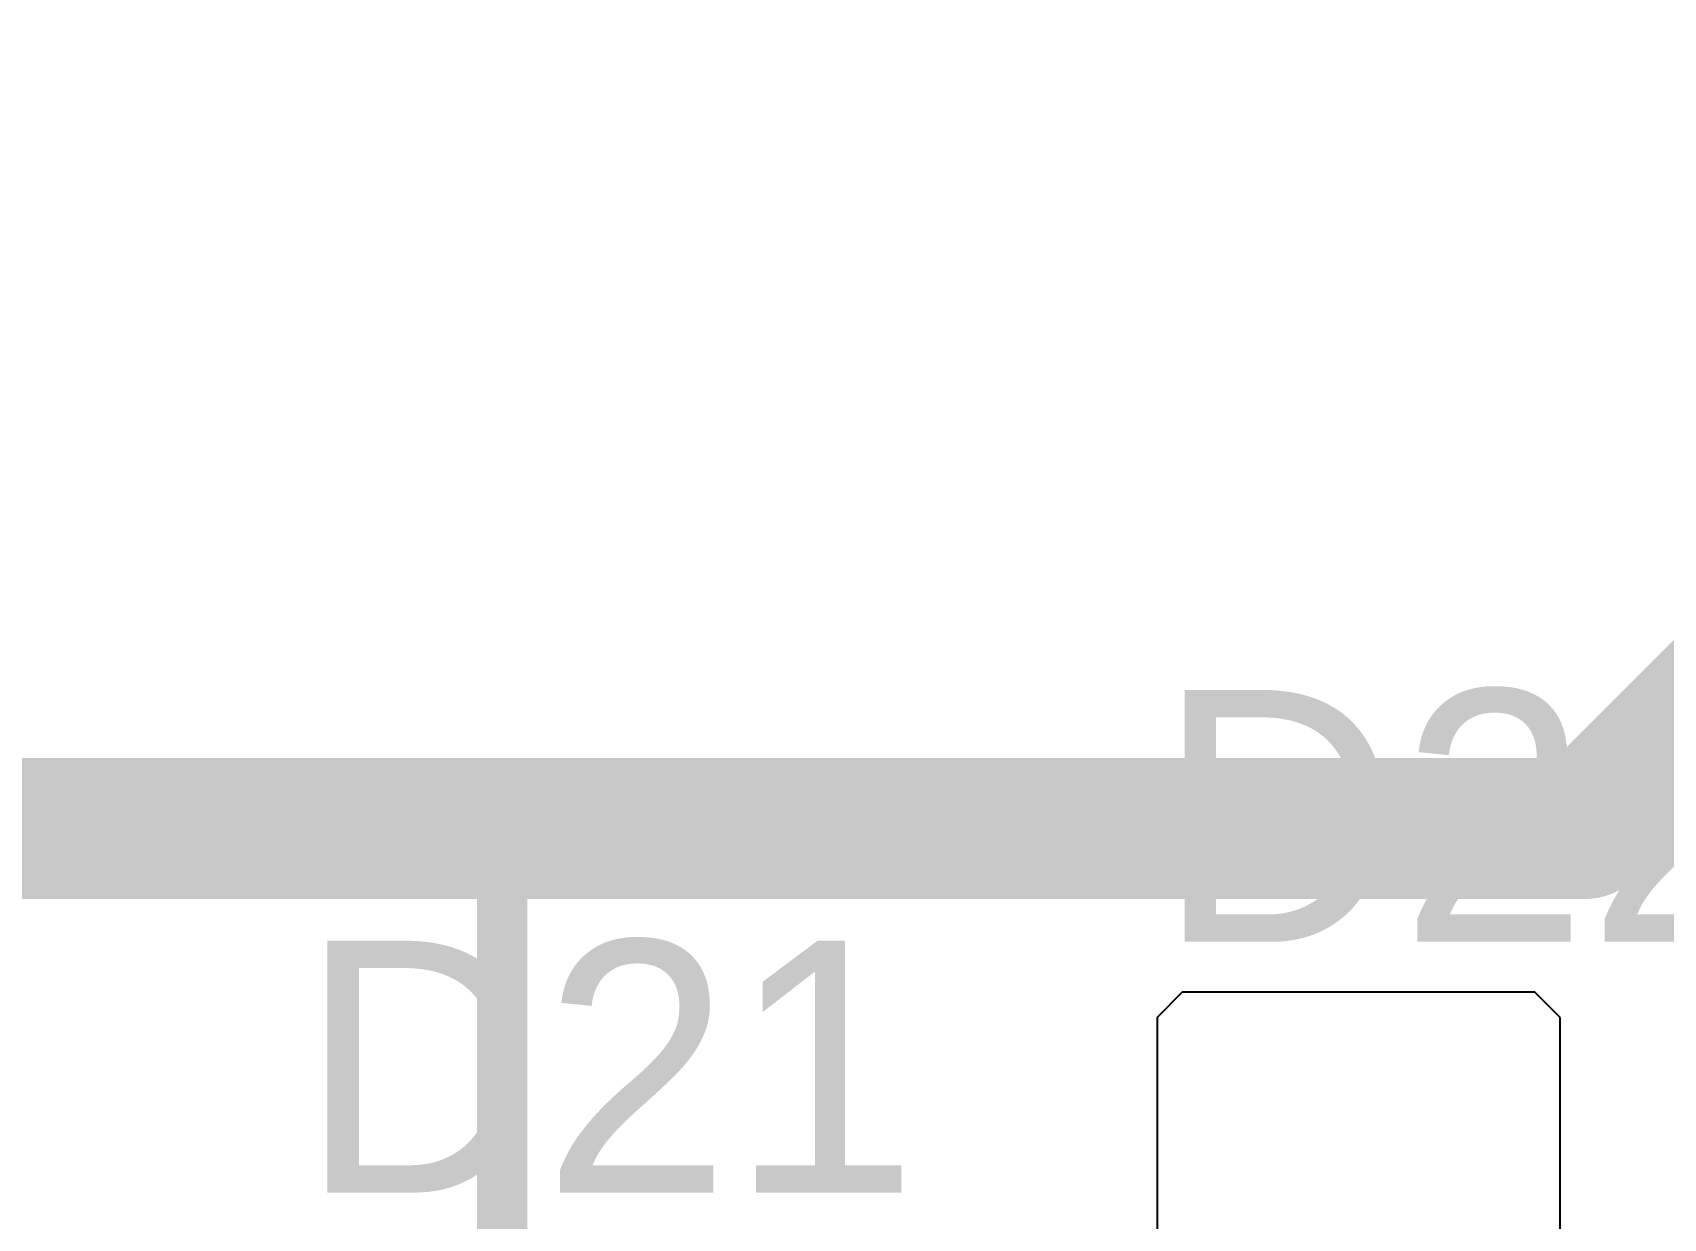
# Model space of a CAD drawing. Header units: millimetres. Extents: x 0 to 273, y 0 to 149.
# Drawn here: x 63.84 to 80.03, y 49.06 to 60.83 of the extents above; entities that cross this region are included whole.
import ezdxf

# ---------------------------------------------------------------- set-up
doc = ezdxf.new("R2010")
doc.units = ezdxf.units.MM
for name, color, linetype in [('Mechanical13', 56, 'Continuous'), ('Mechanical15', 56, 'Continuous'), ('TopLayer', 1, 'Continuous'), ('TopOverlay', 2, 'Continuous'), ('TopPaste', 8, 'Continuous'), ('TopSolder', 216, 'Continuous')]:
    doc.layers.add(name, color=color, linetype=linetype)

# ---------------------------------------------------------------- blocks, each defined once
blk = doc.blocks.new('T66G_133')
at = {"layer": 'Mechanical13'}
for p, q in [((2.93559992, 0.07119874), (2.93559992, -1.00000054)), ((2.40000028, -0.4644009), (3.47119956, -0.4644009))]:
    blk.add_line(p, q, dxfattribs=at)
at = {"layer": 'Mechanical13', "const_width": 0.1999996}
for points in [[(1.69999914, 1.49999954), (-1.69999914, 1.49999954)], [(-1.69999914, -1.49999954), (-1.69999914, 1.49999954)], [(1.69999914, -1.49999954), (1.69999914, 1.49999954)], [(1.69999914, -1.49999954), (-1.69999914, -1.49999954)]]:
    blk.add_lwpolyline(points, dxfattribs=at)
at = {"layer": 'Mechanical13'}
for points, const_width in [([(-1.74999904, 1.49999954, 1), (-1.64999924, 1.49999954, 1)], 0.0999998), ([(-1.74999904, 1.49999954, 1), (-1.64999924, 1.49999954, 1)], 0.0999998), ([(1.64999924, 1.49999954, 1), (1.74999904, 1.49999954, 1)], 0.0999998), ([(1.64999924, 1.49999954, 1), (1.74999904, 1.49999954, 1)], 0.0999998), ([(1.29999994, 0, 1), (-1.29999994, 0, 1)], 0.1999996), ([(-1.34999984, 0, 1), (-1.25000004, 0, 1)], 0.0999998), ([(1.25000004, 0, 1), (1.34999984, 0, 1)], 0.0999998), ([(-1.74999904, -1.49999954, 1), (-1.64999924, -1.49999954, 1)], 0.0999998), ([(-1.74999904, -1.49999954, 1), (-1.64999924, -1.49999954, 1)], 0.0999998), ([(1.64999924, -1.49999954, 1), (1.74999904, -1.49999954, 1)], 0.0999998), ([(1.64999924, -1.49999954, 1), (1.74999904, -1.49999954, 1)], 0.0999998)]:
    blk.add_lwpolyline(points, format="xyb", close=True, dxfattribs=dict(at, const_width=const_width))
at = {"layer": 'Mechanical15', "const_width": 0.0499999}
for points in [[(-2.45000018, -1.79999894), (-2.45000018, 1.79999894)], [(2.45000018, 1.79999894), (-2.45000018, 1.79999894)], [(2.45000018, -1.79999894), (2.45000018, 1.79999894)], [(0, -0.3499993), (0, 0.3499993)], [(0.3499993, 0), (-0.3499993, 0)], [(2.45000018, -1.79999894), (-2.45000018, -1.79999894)]]:
    blk.add_lwpolyline(points, dxfattribs=at)
at = {"layer": 'Mechanical15'}
for points, const_width in [([(-2.46249952, 1.79999894, 1), (-2.43750084, 1.79999894, 1)], 0.02499868), ([(-2.46249952, 1.79999894, 1), (-2.43750084, 1.79999894, 1)], 0.02499868), ([(2.43750084, 1.79999894, 1), (2.46249952, 1.79999894, 1)], 0.02499868), ([(2.43750084, 1.79999894, 1), (2.46249952, 1.79999894, 1)], 0.02499868), ([(-0.01249934, 0.3499993, 1), (0.01249934, 0.3499993, 1)], 0.02499868), ([(0.2499995, 0, 1), (-0.2499995, 0, 1)], 0.0499999), ([(-0.36249864, 0, 1), (-0.33749996, 0, 1)], 0.02499868), ([(-0.26249884, 0, 1), (-0.23750016, 0, 1)], 0.02499868), ([(0.23750016, 0, 1), (0.26249884, 0, 1)], 0.02499868), ([(0.33749996, 0, 1), (0.36249864, 0, 1)], 0.02499868), ([(-0.01249934, -0.3499993, 1), (0.01249934, -0.3499993, 1)], 0.02499868), ([(-2.46249952, -1.79999894, 1), (-2.43750084, -1.79999894, 1)], 0.02499868), ([(-2.46249952, -1.79999894, 1), (-2.43750084, -1.79999894, 1)], 0.02499868), ([(2.43750084, -1.79999894, 1), (2.46249952, -1.79999894, 1)], 0.02499868), ([(2.43750084, -1.79999894, 1), (2.46249952, -1.79999894, 1)], 0.02499868)]:
    blk.add_lwpolyline(points, format="xyb", close=True, dxfattribs=dict(at, const_width=const_width))
at = {"layer": 'TopLayer'}
for p, q in [((-5.549999059999999, 2.00000108), (-5.8000011, 1.74999904)), ((-1.00000054, 2.00000108), (-5.549999059999999, 2.00000108)), ((-0.75000104, 1.74999904), (-1.00000054, 2.00000108)), ((1.00000054, 2.00000108), (0.75000104, 1.74999904)), ((5.549999059999999, 2.00000108), (1.00000054, 2.00000108)), ((5.8000011, 1.74999904), (5.549999059999999, 2.00000108)), ((-5.8000011, 1.74999904), (-5.8000011, -1.74999904)), ((-0.75000104, -1.74999904), (-0.75000104, 1.74999904)), ((0.75000104, 1.74999904), (0.75000104, -1.74999904)), ((5.8000011, -1.74999904), (5.8000011, 1.74999904)), ((-5.8000011, -1.74999904), (-5.549999059999999, -2.00000108)), ((-1.00000054, -2.00000108), (-0.75000104, -1.74999904)), ((0.75000104, -1.74999904), (1.00000054, -2.00000108)), ((5.549999059999999, -2.00000108), (5.8000011, -1.74999904)), ((-5.549999059999999, -2.00000108), (-1.00000054, -2.00000108)), ((1.00000054, -2.00000108), (5.549999059999999, -2.00000108))]:
    blk.add_line(p, q, dxfattribs=at)
at = {"layer": 'TopLayer', "const_width": 0.1499997}
for points in [[(-2.17499946, 1.15000024, 1), (-2.0250023, 1.15000024, 1)], [(-0.97500186, 1.15000024, 1), (-0.8250047, 1.15000024, 1)], [(0.8250047, 1.15000024, 1), (0.97500186, 1.15000024, 1)], [(2.0250023, 1.15000024, 1), (2.17499946, 1.15000024, 1)], [(-2.17499946, -1.15000024, 1), (-2.0250023, -1.15000024, 1)], [(-0.97500186, -1.15000024, 1), (-0.8250047, -1.15000024, 1)], [(0.8250047, -1.15000024, 1), (0.97500186, -1.15000024, 1)], [(2.0250023, -1.15000024, 1), (2.17499946, -1.15000024, 1)]]:
    blk.add_lwpolyline(points, format="xyb", close=True, dxfattribs=at)
at = {"layer": 'TopLayer'}
for points in [[(-0.9000032799999999, 1.29999994), (-2.10000088, 1.29999994), (-0.9000032799999999, -1.29999994), (-2.10000088, -1.29999994)], [(2.10000088, 1.29999994), (0.9000032799999999, 1.29999994), (2.10000088, -1.29999994), (0.9000032799999999, -1.29999994)], [(-0.75000358, 1.15000024), (-2.25000058, 1.15000024), (-0.75000358, -1.15000024), (-2.25000058, -1.15000024)], [(2.25000058, 1.15000024), (0.75000358, 1.15000024), (2.25000058, -1.15000024), (0.75000358, -1.15000024)]]:
    blk.add_solid(points, dxfattribs=at)
at = {"layer": 'TopOverlay', "const_width": 0.2499995}
for points in [[(1.49999954, 1.52500076), (-1.49999954, 1.52500076)], [(1.49999954, -1.52500076), (-1.49999954, -1.52500076)]]:
    blk.add_lwpolyline(points, dxfattribs=at)
at = {"layer": 'TopOverlay', "const_width": 0.12499848}
for points in [[(-1.56249878, 1.52500076, 1), (-1.4375003, 1.52500076, 1)], [(1.4375003, 1.52500076, 1), (1.56249878, 1.52500076, 1)], [(-1.56249878, -1.52500076, 1), (-1.4375003, -1.52500076, 1)], [(1.4375003, -1.52500076, 1), (1.56249878, -1.52500076, 1)]]:
    blk.add_lwpolyline(points, format="xyb", close=True, dxfattribs=at)
at = {"layer": 'TopPaste', "const_width": 0.12499848}
for points in [[(-2.16250012, 1.15000024, 1), (-2.03750164, 1.15000024, 1)], [(-0.9625025199999999, 1.15000024, 1), (-0.8375040399999999, 1.15000024, 1)], [(0.8375040399999999, 1.15000024, 1), (0.9625025199999999, 1.15000024, 1)], [(2.03750164, 1.15000024, 1), (2.16250012, 1.15000024, 1)], [(-2.16250012, -1.15000024, 1), (-2.03750164, -1.15000024, 1)], [(-0.9625025199999999, -1.15000024, 1), (-0.8375040399999999, -1.15000024, 1)], [(0.8375040399999999, -1.15000024, 1), (0.9625025199999999, -1.15000024, 1)], [(2.03750164, -1.15000024, 1), (2.16250012, -1.15000024, 1)]]:
    blk.add_lwpolyline(points, format="xyb", close=True, dxfattribs=at)
at = {"layer": 'TopPaste'}
for points in [[(-0.7750047999999999, 1.15000024), (-2.22499936, 1.15000024), (-0.7750047999999999, -1.15000024), (-2.22499936, -1.15000024)], [(-0.9000032799999999, 1.27499872), (-2.10000088, 1.27499872), (-0.9000032799999999, -1.27499872), (-2.10000088, -1.27499872)], [(2.22499936, 1.15000024), (0.7750047999999999, 1.15000024), (2.22499936, -1.15000024), (0.7750047999999999, -1.15000024)], [(2.10000088, 1.27499872), (0.9000032799999999, 1.27499872), (2.10000088, -1.27499872), (0.9000032799999999, -1.27499872)]]:
    blk.add_solid(points, dxfattribs=at)
at = {"layer": 'TopSolder'}
for p, q in [((-2.25000058, 1.29999994), (-2.25000058, -1.29999994)), ((-0.65000124, 1.29999994), (-2.25000058, 1.29999994)), ((-0.65000124, -1.29999994), (-0.65000124, 1.29999994)), ((0.65000124, 1.29999994), (0.65000124, -1.29999994)), ((2.25000058, 1.29999994), (0.65000124, 1.29999994)), ((2.25000058, -1.29999994), (2.25000058, 1.29999994)), ((-2.25000058, -1.29999994), (-0.65000124, -1.29999994)), ((0.65000124, -1.29999994), (2.25000058, -1.29999994))]:
    blk.add_line(p, q, dxfattribs=at)
at = {"layer": 'TopOverlay'}
blk.add_text('+', height=2.50000008, dxfattribs=at).set_placement((2.50000008, -0.8000009399999999))

msp = doc.modelspace()

# ---------------------------------------------------------------- linework, layer by layer
at = {"layer": 'TopLayer'}
for points, const_width in [([(79.24999898, 52.92499956), (86.44999981999999, 60.12500039999999)], 1.39999974), ([(43.77500008, 52.92499956), (68.50174006, 52.92499956)], 1.39999974), ([(68.50174006, 52.92499956), (79.24999898, 52.92499956)], 1.39999974), ([(68.50174006, 44.49914391999999), (68.50174006, 52.92499956)], 0.499999)]:
    msp.add_lwpolyline(points, dxfattribs=dict(at, const_width=const_width))
for points, const_width in [([(68.15174076, 52.92499956, 1), (68.85173936, 52.92499956, 1)], 0.6999985999999999), ([(68.15174076, 52.92499956, 1), (68.85173936, 52.92499956, 1)], 0.6999985999999999), ([(78.89999968, 52.92499956, 1), (79.59999828, 52.92499956, 1)], 0.6999985999999999), ([(78.89999968, 52.92499956, 1), (79.59999828, 52.92499956, 1)], 0.6999985999999999), ([(68.37674158, 52.92499956, 1), (68.62673854, 52.92499956, 1)], 0.2499995)]:
    msp.add_lwpolyline(points, format="xyb", close=True, dxfattribs=dict(at, const_width=const_width))

# ---------------------------------------------------------------- block references
at = {"rotation": 270}
msp.add_blockref('T66G_133', (77.00174084, 45.49914192), dxfattribs=at)

# ---------------------------------------------------------------- texts
at = {"layer": 'TopOverlay'}
for s, p in [('D22', (75.00238746, 51.80081841999999)), ('D21', (66.49338746, 49.31161841999999))]:
    msp.add_text(s, height=2.50000008, dxfattribs=at).set_placement(p)

doc.saveas('drawing.dxf')
